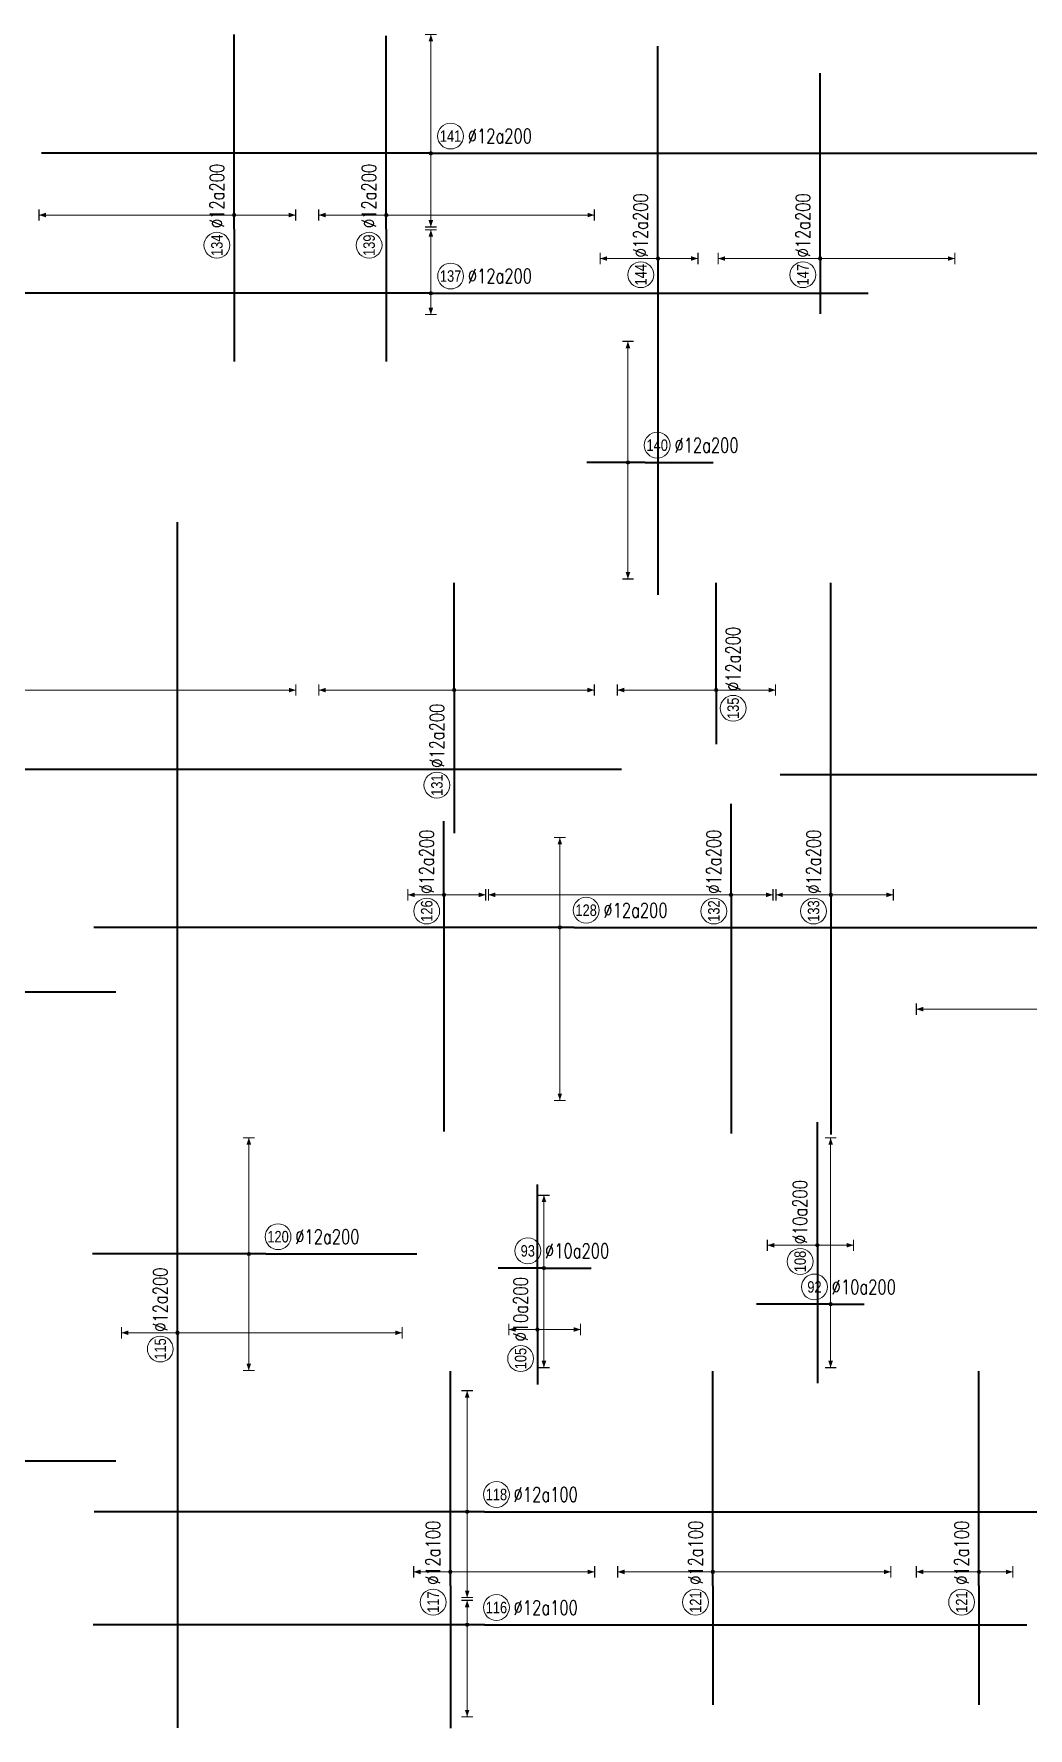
# Model space of a CAD drawing. Header units: millimetres. Extents: x 30086 to 1125792, y -12781 to 95911.
# Drawn here: x 380831 to 415441, y 7354 to 66320 of the extents above; entities that cross this region are included whole.
import ezdxf
from ezdxf.enums import TextEntityAlignment as Align

# ---------------------------------------------------------------- set-up
doc = ezdxf.new("R2010")
doc.units = ezdxf.units.MM
doc.header["$MEASUREMENT"] = 0
for name, color, linetype, lineweight in [('NDC_S_DIM', 1, 'Continuous', 9), ('NDC_S_REBAR', 4, 'Continuous', 35), ('NDC_S_VN TEXT', 7, 'Continuous', 20)]:
    doc.layers.add(name, color=color, linetype=linetype, lineweight=lineweight)
doc.styles.add('ARIAL', font='arial.ttf', dxfattribs={"width": 0.8})
doc.styles.add('NDC_ROMANS', font='romans.shx', dxfattribs={"width": 0.8})

# ---------------------------------------------------------------- blocks, each defined once
blk = doc.blocks.new('*U95')
h = blk.add_hatch(color=6)
edge = h.paths.add_edge_path()
edge.add_arc((-2.99, 0), 0.3, 0, 360)
at = {"layer": 'NDC_S_DIM', "color": 8}
for q in [(-2.99, 4.24), (-2.99, -16.01)]:
    blk.add_line((-2.99, 0), q, dxfattribs=at)
for points in [[(-3.99, 4.24, 0.2, 0.2, 0), (-1.99, 4.24, 0, 0, 0)], [(-3.99, -16.01, 0.2, 0.2, 0), (-1.99, -16.01, 0, 0, 0)]]:
    blk.add_lwpolyline(points, format="xyseb", dxfattribs=at)
at = {"layer": 'NDC_S_DIM'}
blk.add_circle((2.1, 3), 2.25, dxfattribs=at)
at = {"layer": 'NDC_S_DIM', "color": 6}
blk.add_circle((-2.99, 0), 0.3, dxfattribs=at)
at = {"layer": 'NDC_S_DIM', "color": 8}
for points in [[(-3.39, 3.04), (-2.99, 4.24), (-2.59, 3.04)], [(-3.39, -14.81), (-2.99, -16.01), (-2.59, -14.81)]]:
    blk.add_solid(points, dxfattribs=at)
at = {"layer": 'NDC_S_REBAR'}
for p, q in [((0, 0), (-68.11, 0)), ((-68.11, 0), (-68.11, 0)), ((0, 0), (94.4, 0)), ((94.4, 0), (94.4, 0)), ((94.4, 0), (94.4, 0)), ((-68.11, 0), (-68.11, 0))]:
    blk.add_line(p, q, dxfattribs=at)
at = {"layer": 'NDC_S_VN TEXT', "style": 'ARIAL', "width": 0.8}
blk.add_attdef('KHT', text='', height=2, dxfattribs=at).set_placement((2.1, 3), align=Align.MIDDLE_CENTER)
at = {"layer": 'NDC_S_VN TEXT', "color": 3, "style": 'NDC_ROMANS', "width": 0.75}
blk.add_attdef('DKT', (5.1, 1.75), '', height=2.5, dxfattribs=at)
blk = doc.blocks.new('*U93')
h = blk.add_hatch(color=6)
edge = h.paths.add_edge_path()
edge.add_arc((-2.99, 0), 0.3, 0, 360)
at = {"layer": 'NDC_S_DIM', "color": 8}
for q in [(-2.99, 21.07), (-2.99, -14.93)]:
    blk.add_line((-2.99, 0), q, dxfattribs=at)
for points in [[(-3.99, 21.07, 0.2, 0.2, 0), (-1.99, 21.07, 0, 0, 0)], [(-3.99, -14.93, 0.2, 0.2, 0), (-1.99, -14.93, 0, 0, 0)]]:
    blk.add_lwpolyline(points, format="xyseb", dxfattribs=at)
at = {"layer": 'NDC_S_DIM'}
blk.add_circle((2.1, 3), 2.25, dxfattribs=at)
at = {"layer": 'NDC_S_DIM', "color": 6}
blk.add_circle((-2.99, 0), 0.3, dxfattribs=at)
at = {"layer": 'NDC_S_DIM', "color": 8}
for points in [[(-3.39, 19.87), (-2.99, 21.07), (-2.59, 19.87)], [(-3.39, -13.73), (-2.99, -14.93), (-2.59, -13.73)]]:
    blk.add_solid(points, dxfattribs=at)
at = {"layer": 'NDC_S_REBAR'}
for p, q in [((0, 0), (-67.91, 0)), ((-67.91, 0), (-67.91, 0)), ((0, 0), (191.94, 0)), ((-67.91, 0), (-67.91, 0))]:
    blk.add_line(p, q, dxfattribs=at)
at = {"layer": 'NDC_S_VN TEXT', "style": 'ARIAL', "width": 0.8}
blk.add_attdef('KHT', text='', height=2, dxfattribs=at).set_placement((2.1, 3), align=Align.MIDDLE_CENTER)
at = {"layer": 'NDC_S_VN TEXT', "color": 3, "style": 'NDC_ROMANS', "width": 0.75}
blk.add_attdef('DKT', (5.1, 1.75), '', height=2.5, dxfattribs=at)
blk = doc.blocks.new('*U92')
h = blk.add_hatch(color=6)
edge = h.paths.add_edge_path()
edge.add_arc((-2.99, 0), 0.3, 0, 360)
at = {"layer": 'NDC_S_DIM', "color": 8}
for q in [(-2.99, 20.21), (-2.99, -20.29)]:
    blk.add_line((-2.99, 0), q, dxfattribs=at)
for points in [[(-3.99, 20.21, 0.2, 0.2, 0), (-1.99, 20.21, 0, 0, 0)], [(-3.99, -20.29, 0.2, 0.2, 0), (-1.99, -20.29, 0, 0, 0)]]:
    blk.add_lwpolyline(points, format="xyseb", dxfattribs=at)
at = {"layer": 'NDC_S_DIM'}
blk.add_circle((2.1, 3), 2.25, dxfattribs=at)
at = {"layer": 'NDC_S_DIM', "color": 6}
blk.add_circle((-2.99, 0), 0.3, dxfattribs=at)
at = {"layer": 'NDC_S_DIM', "color": 8}
for points in [[(-3.39, 19.01), (-2.99, 20.21), (-2.59, 19.01)], [(-3.39, -19.09), (-2.99, -20.29), (-2.59, -19.09)]]:
    blk.add_solid(points, dxfattribs=at)
at = {"layer": 'NDC_S_REBAR'}
for p, q in [((0, 0), (-30.22, 0)), ((-30.22, 0), (-30.22, 0)), ((0, 0), (26.26, 0)), ((26.26, 0), (26.26, 0)), ((26.26, 0), (26.26, 0)), ((-30.22, 0), (-30.22, 0))]:
    blk.add_line(p, q, dxfattribs=at)
at = {"layer": 'NDC_S_VN TEXT', "style": 'ARIAL', "width": 0.8}
blk.add_attdef('KHT', text='', height=2, dxfattribs=at).set_placement((2.1, 3), align=Align.MIDDLE_CENTER)
at = {"layer": 'NDC_S_VN TEXT', "color": 3, "style": 'NDC_ROMANS', "width": 0.75}
blk.add_attdef('DKT', (5.1, 1.75), '', height=2.5, dxfattribs=at)
blk = doc.blocks.new('*U90')
h = blk.add_hatch(color=6)
edge = h.paths.add_edge_path()
edge.add_arc((-2.48, 0), 0.3, 0, 360)
at = {"layer": 'NDC_S_DIM', "color": 8}
for q in [(-2.48, 15.65), (-2.48, -30.1)]:
    blk.add_line((-2.48, 0), q, dxfattribs=at)
for points in [[(-3.48, 15.65, 0.2, 0.2, 0), (-1.48, 15.65, 0, 0, 0)], [(-3.48, -30.1, 0.2, 0.2, 0), (-1.48, -30.1, 0, 0, 0)]]:
    blk.add_lwpolyline(points, format="xyseb", dxfattribs=at)
at = {"layer": 'NDC_S_DIM'}
blk.add_circle((2.1, 3), 2.25, dxfattribs=at)
at = {"layer": 'NDC_S_DIM', "color": 6}
blk.add_circle((-2.48, 0), 0.3, dxfattribs=at)
at = {"layer": 'NDC_S_DIM', "color": 8}
for points in [[(-2.88, 14.45), (-2.48, 15.65), (-2.08, 14.45)], [(-2.88, -28.9), (-2.48, -30.1), (-2.08, -28.9)]]:
    blk.add_solid(points, dxfattribs=at)
at = {"layer": 'NDC_S_REBAR'}
for p, q in [((0, 0), (-83.59, 0)), ((-83.59, 0), (-83.59, 0)), ((0, 0), (212.68, 0)), ((-83.59, 0), (-83.59, 0))]:
    blk.add_line(p, q, dxfattribs=at)
at = {"layer": 'NDC_S_VN TEXT', "style": 'ARIAL', "width": 0.8}
blk.add_attdef('KHT', text='', height=2, dxfattribs=at).set_placement((2.1, 3), align=Align.MIDDLE_CENTER)
at = {"layer": 'NDC_S_VN TEXT', "color": 3, "style": 'NDC_ROMANS', "width": 0.75}
blk.add_attdef('DKT', (5.1, 1.75), '', height=2.5, dxfattribs=at)
blk = doc.blocks.new('*U89')
at = {"layer": 'NDC_S_REBAR'}
for p in [(0, 0), (148.72, 0), (148.72, 0)]:
    blk.add_line(p, (148.72, 0), dxfattribs=at)
at = {"layer": 'NDC_S_VN TEXT', "style": 'ARIAL', "width": 0.8}
blk.add_attdef('KHT', text='', height=2, dxfattribs=at).set_placement((9.4, 3), align=Align.MIDDLE_CENTER)
at = {"layer": 'NDC_S_VN TEXT', "color": 3, "style": 'NDC_ROMANS', "width": 0.75}
blk.add_attdef('DKT', (12.4, 1.75), '', height=2.5, dxfattribs=at)
blk = doc.blocks.new('*U88')
h = blk.add_hatch(color=6)
edge = h.paths.add_edge_path()
edge.add_arc((-2.48, 0), 0.3, 0, 360)
at = {"layer": 'NDC_S_DIM', "color": 8}
for q in [(-2.48, 14.97), (-2.48, -6.91)]:
    blk.add_line((-2.48, 0), q, dxfattribs=at)
for points in [[(-3.48, 14.97, 0.2, 0.2, 0), (-1.48, 14.97, 0, 0, 0)], [(-3.48, -6.91, 0.2, 0.2, 0), (-1.48, -6.91, 0, 0, 0)]]:
    blk.add_lwpolyline(points, format="xyseb", dxfattribs=at)
at = {"layer": 'NDC_S_DIM'}
blk.add_circle((9.4, 3), 2.25, dxfattribs=at)
at = {"layer": 'NDC_S_DIM', "color": 6}
blk.add_circle((-2.48, 0), 0.3, dxfattribs=at)
at = {"layer": 'NDC_S_DIM', "color": 8}
for points in [[(-2.88, 13.77), (-2.48, 14.97), (-2.08, 13.77)], [(-2.88, -5.71), (-2.48, -6.91), (-2.08, -5.71)]]:
    blk.add_solid(points, dxfattribs=at)
at = {"layer": 'NDC_S_REBAR'}
for p, q in [((0, 0), (-93.66, 0)), ((-93.66, 0), (-93.66, 0)), ((0, 0), (34.41, 0)), ((34.41, 0), (34.41, 0)), ((34.41, 0), (34.41, 0)), ((-93.66, 0), (-93.66, 0))]:
    blk.add_line(p, q, dxfattribs=at)
at = {"layer": 'NDC_S_VN TEXT', "style": 'ARIAL', "width": 0.8}
blk.add_attdef('KHT', text='', height=2, dxfattribs=at).set_placement((9.4, 3), align=Align.MIDDLE_CENTER)
at = {"layer": 'NDC_S_VN TEXT', "color": 3, "style": 'NDC_ROMANS', "width": 0.75}
blk.add_attdef('DKT', (12.4, 1.75), '', height=2.5, dxfattribs=at)
blk = doc.blocks.new('*U87')
h = blk.add_hatch(color=6)
edge = h.paths.add_edge_path()
edge.add_arc((0, 0), 0.3, 0, 360)
at = {"layer": 'NDC_S_DIM', "color": 8}
for q in [(0, 11.04), (0, -3.71)]:
    blk.add_line((0, 0), q, dxfattribs=at)
for points in [[(-1, 11.04, 0.2, 0.2, 0), (1, 11.04, 0, 0, 0)], [(-1, -3.71, 0.2, 0.2, 0), (1, -3.71, 0, 0, 0)]]:
    blk.add_lwpolyline(points, format="xyseb", dxfattribs=at)
at = {"layer": 'NDC_S_DIM'}
blk.add_circle((3.44, 3), 2.25, dxfattribs=at)
at = {"layer": 'NDC_S_DIM', "color": 6}
blk.add_circle((0, 0), 0.3, dxfattribs=at)
at = {"layer": 'NDC_S_DIM', "color": 8}
for points in [[(-0.4, 9.84), (0, 11.04), (0.4, 9.84)], [(-0.4, -2.51), (0, -3.71), (0.4, -2.51)]]:
    blk.add_solid(points, dxfattribs=at)
at = {"layer": 'NDC_S_REBAR'}
for p, q in [((0, 0), (-111.21, 0)), ((0, 0), (76.12, 0)), ((76.12, 0), (76.12, 0)), ((76.12, 0), (76.12, 0))]:
    blk.add_line(p, q, dxfattribs=at)
at = {"layer": 'NDC_S_VN TEXT', "style": 'ARIAL', "width": 0.8}
blk.add_attdef('KHT', text='', height=2, dxfattribs=at).set_placement((3.44, 3), align=Align.MIDDLE_CENTER)
at = {"layer": 'NDC_S_VN TEXT', "color": 3, "style": 'NDC_ROMANS', "width": 0.75}
blk.add_attdef('DKT', (6.44, 1.75), '', height=2.5, dxfattribs=at)
blk = doc.blocks.new('*U86')
h = blk.add_hatch(color=6)
edge = h.paths.add_edge_path()
edge.add_arc((0, 0), 0.3, 0, 360)
at = {"layer": 'NDC_S_DIM', "color": 8}
for q in [(0, 20.68), (0, -12.82)]:
    blk.add_line((0, 0), q, dxfattribs=at)
for points in [[(-1, 20.68, 0.2, 0.2, 0), (1, 20.68, 0, 0, 0)], [(-1, -12.82, 0.2, 0.2, 0), (1, -12.82, 0, 0, 0)]]:
    blk.add_lwpolyline(points, format="xyseb", dxfattribs=at)
at = {"layer": 'NDC_S_DIM'}
blk.add_circle((3.43, 3), 2.25, dxfattribs=at)
at = {"layer": 'NDC_S_DIM', "color": 6}
blk.add_circle((0, 0), 0.3, dxfattribs=at)
at = {"layer": 'NDC_S_DIM', "color": 8}
for points in [[(-0.4, 19.48), (0, 20.68), (0.4, 19.48)], [(-0.4, -11.62), (0, -12.82), (0.4, -11.62)]]:
    blk.add_solid(points, dxfattribs=at)
at = {"layer": 'NDC_S_REBAR'}
for p, q in [((0, 0), (-67.75, 0)), ((-67.75, 0), (-67.75, 0)), ((0, 0), (140.22, 0)), ((-67.75, 0), (-67.75, 0))]:
    blk.add_line(p, q, dxfattribs=at)
at = {"layer": 'NDC_S_VN TEXT', "style": 'ARIAL', "width": 0.8}
blk.add_attdef('KHT', text='', height=2, dxfattribs=at).set_placement((3.43, 3), align=Align.MIDDLE_CENTER)
at = {"layer": 'NDC_S_VN TEXT', "color": 3, "style": 'NDC_ROMANS', "width": 0.75}
blk.add_attdef('DKT', (6.43, 1.75), '', height=2.5, dxfattribs=at)
blk = doc.blocks.new('*U81')
h = blk.add_hatch(color=6)
edge = h.paths.add_edge_path()
edge.add_arc((2.44, 0), 0.3, 0, 360)
at = {"layer": 'NDC_S_DIM', "color": 8}
for q in [(2.44, 33.96), (2.44, -10.7)]:
    blk.add_line((2.44, 0), q, dxfattribs=at)
for points in [[(1.44, 33.96, 0.2, 0.2, 0), (3.44, 33.96, 0, 0, 0)], [(1.44, -10.7, 0.2, 0.2, 0), (3.44, -10.7, 0, 0, 0)]]:
    blk.add_lwpolyline(points, format="xyseb", dxfattribs=at)
at = {"layer": 'NDC_S_DIM'}
blk.add_circle((-2.82, 3), 2.25, dxfattribs=at)
at = {"layer": 'NDC_S_DIM', "color": 6}
blk.add_circle((2.44, 0), 0.3, dxfattribs=at)
at = {"layer": 'NDC_S_DIM', "color": 8}
for points in [[(2.04, 32.76), (2.44, 33.96), (2.84, 32.76)], [(2.04, -9.5), (2.44, -10.7), (2.84, -9.5)]]:
    blk.add_solid(points, dxfattribs=at)
at = {"layer": 'NDC_S_REBAR'}
for p, q in [((0, 0), (-23.04, 0)), ((-23.04, 0), (-23.04, 0)), ((0, 0), (33.83, 0)), ((33.83, 0), (33.83, 0)), ((33.83, 0), (33.83, 0)), ((-23.04, 0), (-23.04, 0))]:
    blk.add_line(p, q, dxfattribs=at)
at = {"layer": 'NDC_S_VN TEXT', "style": 'ARIAL', "width": 0.8}
blk.add_attdef('KHT', text='', height=2, dxfattribs=at).set_placement((-2.82, 3), align=Align.MIDDLE_CENTER)
at = {"layer": 'NDC_S_VN TEXT', "color": 3, "style": 'NDC_ROMANS', "width": 0.75}
blk.add_attdef('DKT', (0.18, 1.75), '', height=2.5, dxfattribs=at)
blk = doc.blocks.new('*U80')
h = blk.add_hatch(color=6)
edge = h.paths.add_edge_path()
edge.add_arc((2.44, 0), 0.3, 0, 360)
at = {"layer": 'NDC_S_DIM', "color": 8}
for q in [(2.44, 11.78), (2.44, -36.22)]:
    blk.add_line((2.44, 0), q, dxfattribs=at)
for points in [[(1.44, 11.78, 0.2, 0.2, 0), (3.44, 11.78, 0, 0, 0)], [(1.44, -36.22, 0.2, 0.2, 0), (3.44, -36.22, 0, 0, 0)]]:
    blk.add_lwpolyline(points, format="xyseb", dxfattribs=at)
at = {"layer": 'NDC_S_DIM'}
blk.add_circle((-2.82, 3), 2.25, dxfattribs=at)
at = {"layer": 'NDC_S_DIM', "color": 6}
blk.add_circle((2.44, 0), 0.3, dxfattribs=at)
at = {"layer": 'NDC_S_DIM', "color": 8}
for points in [[(2.04, 10.58), (2.44, 11.78), (2.84, 10.58)], [(2.04, -35.02), (2.44, -36.22), (2.84, -35.02)]]:
    blk.add_solid(points, dxfattribs=at)
at = {"layer": 'NDC_S_REBAR'}
for p, q in [((0, 0), (-23.04, 0)), ((-23.04, 0), (-23.04, 0)), ((0, 0), (33.65, 0)), ((33.65, 0), (33.65, 0)), ((33.65, 0), (33.65, 0)), ((-23.04, 0), (-23.04, 0))]:
    blk.add_line(p, q, dxfattribs=at)
at = {"layer": 'NDC_S_VN TEXT', "style": 'ARIAL', "width": 0.8}
blk.add_attdef('KHT', text='', height=2, dxfattribs=at).set_placement((-2.82, 3), align=Align.MIDDLE_CENTER)
at = {"layer": 'NDC_S_VN TEXT', "color": 3, "style": 'NDC_ROMANS', "width": 0.75}
blk.add_attdef('DKT', (0.18, 1.75), '', height=2.5, dxfattribs=at)
blk = doc.blocks.new('*U79')
h = blk.add_hatch(color=6)
edge = h.paths.add_edge_path()
edge.add_arc((0, 0), 0.3, 0, 360)
at = {"layer": 'NDC_S_DIM', "color": 8}
for q in [(0, 10.07), (0, -6.97)]:
    blk.add_line((0, 0), q, dxfattribs=at)
for points in [[(-1, 10.07, 0.2, 0.2, 0), (1, 10.07, 0, 0, 0)], [(-1, -6.97, 0.2, 0.2, 0), (1, -6.97, 0, 0, 0)]]:
    blk.add_lwpolyline(points, format="xyseb", dxfattribs=at)
at = {"layer": 'NDC_S_DIM'}
blk.add_circle((-2.82, 3), 2.25, dxfattribs=at)
at = {"layer": 'NDC_S_DIM', "color": 6}
blk.add_circle((0, 0), 0.3, dxfattribs=at)
at = {"layer": 'NDC_S_DIM', "color": 8}
for points in [[(-0.4, 8.87), (0, 10.07), (0.4, 8.87)], [(-0.4, -5.77), (0, -6.97), (0.4, -5.77)]]:
    blk.add_solid(points, dxfattribs=at)
at = {"layer": 'NDC_S_REBAR'}
for p, q in [((0, 0), (-58.53, 0)), ((-58.53, 0), (-58.53, 0)), ((0, 0), (36.97, 0)), ((36.97, 0), (36.97, 0)), ((36.97, 0), (36.97, 0)), ((-58.53, 0), (-58.53, 0))]:
    blk.add_line(p, q, dxfattribs=at)
at = {"layer": 'NDC_S_VN TEXT', "style": 'ARIAL', "width": 0.8}
blk.add_attdef('KHT', text='', height=2, dxfattribs=at).set_placement((-2.82, 3), align=Align.MIDDLE_CENTER)
at = {"layer": 'NDC_S_VN TEXT', "color": 3, "style": 'NDC_ROMANS', "width": 0.75}
blk.add_attdef('DKT', (0.18, 1.75), '', height=2.5, dxfattribs=at)
blk = doc.blocks.new('*U78')
h = blk.add_hatch(color=6)
edge = h.paths.add_edge_path()
edge.add_arc((0, 0), 0.3, 0, 360)
at = {"layer": 'NDC_S_DIM', "color": 8}
for q in [(0, 9.75), (0, -39.1)]:
    blk.add_line((0, 0), q, dxfattribs=at)
for points in [[(-1, 9.75, 0.2, 0.2, 0), (1, 9.75, 0, 0, 0)], [(-1, -39.1, 0.2, 0.2, 0), (1, -39.1, 0, 0, 0)]]:
    blk.add_lwpolyline(points, format="xyseb", dxfattribs=at)
at = {"layer": 'NDC_S_DIM'}
blk.add_circle((-2.82, 3), 2.25, dxfattribs=at)
at = {"layer": 'NDC_S_DIM', "color": 6}
blk.add_circle((0, 0), 0.3, dxfattribs=at)
at = {"layer": 'NDC_S_DIM', "color": 8}
for points in [[(-0.4, 8.55), (0, 9.75), (0.4, 8.55)], [(-0.4, -37.9), (0, -39.1), (0.4, -37.9)]]:
    blk.add_solid(points, dxfattribs=at)
at = {"layer": 'NDC_S_REBAR'}
for p, q in [((0, 0), (-68.76, 0)), ((-68.76, 0), (-68.76, 0)), ((0, 0), (113.78, 0)), ((113.78, 0), (113.78, 0)), ((-68.76, 0), (-68.76, 0)), ((113.78, 0), (141.08, 0))]:
    blk.add_line(p, q, dxfattribs=at)
at = {"layer": 'NDC_S_VN TEXT', "style": 'ARIAL', "width": 0.8}
blk.add_attdef('KHT', text='', height=2, dxfattribs=at).set_placement((-2.82, 3), align=Align.MIDDLE_CENTER)
at = {"layer": 'NDC_S_VN TEXT', "color": 3, "style": 'NDC_ROMANS', "width": 0.75}
blk.add_attdef('DKT', (0.18, 1.75), '', height=2.5, dxfattribs=at)
blk = doc.blocks.new('*U77')
h = blk.add_hatch(color=6)
edge = h.paths.add_edge_path()
edge.add_arc((0, 0), 0.3, 0, 360)
at = {"layer": 'NDC_S_DIM', "color": 8}
for q in [(0, 6.28), (0, -7.25)]:
    blk.add_line((0, 0), q, dxfattribs=at)
for points in [[(-1, 6.28, 0.2, 0.2, 0), (1, 6.28, 0, 0, 0)], [(-1, -7.25, 0.2, 0.2, 0), (1, -7.25, 0, 0, 0)]]:
    blk.add_lwpolyline(points, format="xyseb", dxfattribs=at)
at = {"layer": 'NDC_S_DIM'}
blk.add_circle((-2.82, 3), 2.25, dxfattribs=at)
at = {"layer": 'NDC_S_DIM', "color": 6}
blk.add_circle((0, 0), 0.3, dxfattribs=at)
at = {"layer": 'NDC_S_DIM', "color": 8}
for points in [[(-0.4, 5.08), (0, 6.28), (0.4, 5.08)], [(-0.4, -6.05), (0, -7.25), (0.4, -6.05)]]:
    blk.add_solid(points, dxfattribs=at)
at = {"layer": 'NDC_S_REBAR'}
for p, q in [((0, 0), (-41.18, 0)), ((-41.18, 0), (-41.18, 0)), ((0, 0), (12.85, 0)), ((12.85, 0), (12.85, 0)), ((12.85, 0), (12.85, 0)), ((-41.18, 0), (-41.18, 0))]:
    blk.add_line(p, q, dxfattribs=at)
at = {"layer": 'NDC_S_VN TEXT', "style": 'ARIAL', "width": 0.8}
blk.add_attdef('KHT', text='', height=2, dxfattribs=at).set_placement((-2.82, 3), align=Align.MIDDLE_CENTER)
at = {"layer": 'NDC_S_VN TEXT', "color": 3, "style": 'NDC_ROMANS', "width": 0.75}
blk.add_attdef('DKT', (0.18, 1.75), '', height=2.5, dxfattribs=at)
blk = doc.blocks.new('*U76')
h = blk.add_hatch(color=6)
edge = h.paths.add_edge_path()
edge.add_arc((0, 0), 0.3, 0, 360)
at = {"layer": 'NDC_S_DIM', "color": 8}
for q in [(0, 42.23), (0, -7.31)]:
    blk.add_line((0, 0), q, dxfattribs=at)
for points in [[(-1, 42.23, 0.2, 0.2, 0), (1, 42.23, 0, 0, 0)], [(-1, -7.31, 0.2, 0.2, 0), (1, -7.31, 0, 0, 0)]]:
    blk.add_lwpolyline(points, format="xyseb", dxfattribs=at)
at = {"layer": 'NDC_S_DIM'}
blk.add_circle((-2.82, 3), 2.25, dxfattribs=at)
at = {"layer": 'NDC_S_DIM', "color": 6}
blk.add_circle((0, 0), 0.3, dxfattribs=at)
at = {"layer": 'NDC_S_DIM', "color": 8}
for points in [[(-0.4, 41.03), (0, 42.23), (0.4, 41.03)], [(-0.4, -6.11), (0, -7.31), (0.4, -6.11)]]:
    blk.add_solid(points, dxfattribs=at)
at = {"layer": 'NDC_S_REBAR'}
for p, q in [((-29.1, 0), (-41.52, 0)), ((0, 0), (-29.1, 0)), ((-29.1, 0), (-29.1, 0)), ((0, 0), (15.86, 0)), ((15.86, 0), (15.86, 0)), ((15.86, 0), (15.86, 0))]:
    blk.add_line(p, q, dxfattribs=at)
at = {"layer": 'NDC_S_VN TEXT', "style": 'ARIAL', "width": 0.8}
blk.add_attdef('KHT', text='', height=2, dxfattribs=at).set_placement((-2.82, 3), align=Align.MIDDLE_CENTER)
at = {"layer": 'NDC_S_VN TEXT', "color": 3, "style": 'NDC_ROMANS', "width": 0.75}
blk.add_attdef('DKT', (0.18, 1.75), '', height=2.5, dxfattribs=at)
blk = doc.blocks.new('*U75')
h = blk.add_hatch(color=6)
edge = h.paths.add_edge_path()
edge.add_arc((0, 0), 0.3, 0, 360)
at = {"layer": 'NDC_S_DIM', "color": 8}
for q in [(0, 9.55), (0, -10.89)]:
    blk.add_line((0, 0), q, dxfattribs=at)
for points in [[(-1, 9.55, 0.2, 0.2, 0), (1, 9.55, 0, 0, 0)], [(-1, -10.89, 0.2, 0.2, 0), (1, -10.89, 0, 0, 0)]]:
    blk.add_lwpolyline(points, format="xyseb", dxfattribs=at)
at = {"layer": 'NDC_S_DIM'}
blk.add_circle((-2.82, 3), 2.25, dxfattribs=at)
at = {"layer": 'NDC_S_DIM', "color": 6}
blk.add_circle((0, 0), 0.3, dxfattribs=at)
at = {"layer": 'NDC_S_DIM', "color": 8}
for points in [[(-0.4, 8.35), (0, 9.55), (0.4, 8.35)], [(-0.4, -9.69), (0, -10.89), (0.4, -9.69)]]:
    blk.add_solid(points, dxfattribs=at)
at = {"layer": 'NDC_S_REBAR'}
for p, q in [((0, 0), (-41.68, 0)), ((-41.68, 0), (-41.68, 0)), ((0, 0), (54.31, 0)), ((54.31, 0), (54.31, 0)), ((54.31, 0), (54.31, 0)), ((-41.68, 0), (-41.68, 0))]:
    blk.add_line(p, q, dxfattribs=at)
at = {"layer": 'NDC_S_VN TEXT', "style": 'ARIAL', "width": 0.8}
blk.add_attdef('KHT', text='', height=2, dxfattribs=at).set_placement((-2.82, 3), align=Align.MIDDLE_CENTER)
at = {"layer": 'NDC_S_VN TEXT', "color": 3, "style": 'NDC_ROMANS', "width": 0.75}
blk.add_attdef('DKT', (0.18, 1.75), '', height=2.5, dxfattribs=at)
blk = doc.blocks.new('*U74')
h = blk.add_hatch(color=6)
edge = h.paths.add_edge_path()
edge.add_arc((2.44, 0), 0.3, 0, 360)
at = {"layer": 'NDC_S_DIM', "color": 8}
for q in [(2.44, 6.39), (2.44, -25.11)]:
    blk.add_line((2.44, 0), q, dxfattribs=at)
for points in [[(1.44, 6.39, 0.2, 0.2, 0), (3.44, 6.39, 0, 0, 0)], [(1.44, -25.11, 0.2, 0.2, 0), (3.44, -25.11, 0, 0, 0)]]:
    blk.add_lwpolyline(points, format="xyseb", dxfattribs=at)
at = {"layer": 'NDC_S_DIM'}
blk.add_circle((-2.82, 3), 2.25, dxfattribs=at)
at = {"layer": 'NDC_S_DIM', "color": 6}
blk.add_circle((2.44, 0), 0.3, dxfattribs=at)
at = {"layer": 'NDC_S_DIM', "color": 8}
for points in [[(2.04, 5.19), (2.44, 6.39), (2.84, 5.19)], [(2.04, -23.91), (2.44, -25.11), (2.84, -23.91)]]:
    blk.add_solid(points, dxfattribs=at)
at = {"layer": 'NDC_S_REBAR'}
for p, q in [((0, 0), (-24.75, 0)), ((-24.75, 0), (-24.75, 0)), ((0, 0), (37.38, 0)), ((37.38, 0), (37.38, 0)), ((37.38, 0), (37.38, 0)), ((-24.75, 0), (-24.75, 0))]:
    blk.add_line(p, q, dxfattribs=at)
at = {"layer": 'NDC_S_VN TEXT', "style": 'ARIAL', "width": 0.8}
blk.add_attdef('KHT', text='', height=2, dxfattribs=at).set_placement((-2.82, 3), align=Align.MIDDLE_CENTER)
at = {"layer": 'NDC_S_VN TEXT', "color": 3, "style": 'NDC_ROMANS', "width": 0.75}
blk.add_attdef('DKT', (0.18, 1.75), '', height=2.5, dxfattribs=at)
blk = doc.blocks.new('*U73')
h = blk.add_hatch(color=6)
edge = h.paths.add_edge_path()
edge.add_arc((2.44, 0), 0.3, 0, 360)
at = {"layer": 'NDC_S_DIM', "color": 8}
for q in [(2.44, 16.57), (2.44, -30.98)]:
    blk.add_line((2.44, 0), q, dxfattribs=at)
for points in [[(1.44, 16.57, 0.2, 0.2, 0), (3.44, 16.57, 0, 0, 0)], [(1.44, -30.98, 0.2, 0.2, 0), (3.44, -30.98, 0, 0, 0)]]:
    blk.add_lwpolyline(points, format="xyseb", dxfattribs=at)
at = {"layer": 'NDC_S_DIM'}
blk.add_circle((-2.82, 3), 2.25, dxfattribs=at)
at = {"layer": 'NDC_S_DIM', "color": 6}
blk.add_circle((2.44, 0), 0.3, dxfattribs=at)
at = {"layer": 'NDC_S_DIM', "color": 8}
for points in [[(2.04, 15.37), (2.44, 16.57), (2.84, 15.37)], [(2.04, -29.78), (2.44, -30.98), (2.84, -29.78)]]:
    blk.add_solid(points, dxfattribs=at)
at = {"layer": 'NDC_S_REBAR'}
for p, q in [((0, 0), (-20.67, 0)), ((-20.67, 0), (-20.67, 0)), ((0, 0), (37.38, 0)), ((37.38, 0), (37.38, 0)), ((37.38, 0), (37.38, 0)), ((-20.67, 0), (-20.67, 0))]:
    blk.add_line(p, q, dxfattribs=at)
at = {"layer": 'NDC_S_VN TEXT', "style": 'ARIAL', "width": 0.8}
blk.add_attdef('KHT', text='', height=2, dxfattribs=at).set_placement((-2.82, 3), align=Align.MIDDLE_CENTER)
at = {"layer": 'NDC_S_VN TEXT', "color": 3, "style": 'NDC_ROMANS', "width": 0.75}
blk.add_attdef('DKT', (0.18, 1.75), '', height=2.5, dxfattribs=at)
blk = doc.blocks.new('*U72')
h = blk.add_hatch(color=6)
edge = h.paths.add_edge_path()
edge.add_arc((2.44, 0), 0.3, 0, 360)
at = {"layer": 'NDC_S_DIM', "color": 8}
for q in [(2.44, 10.89), (2.44, -5.92)]:
    blk.add_line((2.44, 0), q, dxfattribs=at)
for points in [[(1.44, 10.89, 0.2, 0.2, 0), (3.44, 10.89, 0, 0, 0)], [(1.44, -5.92, 0.2, 0.2, 0), (3.44, -5.92, 0, 0, 0)]]:
    blk.add_lwpolyline(points, format="xyseb", dxfattribs=at)
at = {"layer": 'NDC_S_DIM'}
blk.add_circle((-2.82, 3), 2.25, dxfattribs=at)
at = {"layer": 'NDC_S_DIM', "color": 6}
blk.add_circle((2.44, 0), 0.3, dxfattribs=at)
at = {"layer": 'NDC_S_DIM', "color": 8}
for points in [[(2.04, 9.69), (2.44, 10.89), (2.84, 9.69)], [(2.04, -4.72), (2.44, -5.92), (2.84, -4.72)]]:
    blk.add_solid(points, dxfattribs=at)
at = {"layer": 'NDC_S_REBAR'}
for p, q in [((0, 0), (-20.67, 0)), ((-20.67, 0), (-20.67, 0)), ((0, 0), (37.38, 0)), ((37.38, 0), (37.38, 0)), ((37.38, 0), (37.38, 0)), ((-20.67, 0), (-20.67, 0))]:
    blk.add_line(p, q, dxfattribs=at)
at = {"layer": 'NDC_S_VN TEXT', "style": 'ARIAL', "width": 0.8}
blk.add_attdef('KHT', text='', height=2, dxfattribs=at).set_placement((-2.82, 3), align=Align.MIDDLE_CENTER)
at = {"layer": 'NDC_S_VN TEXT', "color": 3, "style": 'NDC_ROMANS', "width": 0.75}
blk.add_attdef('DKT', (0.18, 1.75), '', height=2.5, dxfattribs=at)
blk = doc.blocks.new('*U67')
h = blk.add_hatch(color=6)
edge = h.paths.add_edge_path()
edge.add_arc((0, 0), 0.3, 0, 360)
at = {"layer": 'NDC_S_DIM', "color": 8}
for q in [(0, 42.1), (0, -5.96)]:
    blk.add_line((0, 0), q, dxfattribs=at)
for points in [[(-1, 42.1, 0.2, 0.2, 0), (1, 42.1, 0, 0, 0)], [(-1, -5.96, 0.2, 0.2, 0), (1, -5.96, 0, 0, 0)]]:
    blk.add_lwpolyline(points, format="xyseb", dxfattribs=at)
at = {"layer": 'NDC_S_DIM'}
blk.add_circle((-2.82, 3), 2.25, dxfattribs=at)
at = {"layer": 'NDC_S_DIM', "color": 6}
blk.add_circle((0, 0), 0.3, dxfattribs=at)
at = {"layer": 'NDC_S_DIM', "color": 8}
for points in [[(-0.4, 40.9), (0, 42.1), (0.4, 40.9)], [(-0.4, -4.76), (0, -5.96), (0.4, -4.76)]]:
    blk.add_solid(points, dxfattribs=at)
at = {"layer": 'NDC_S_REBAR'}
for p, q in [((0, 0), (-21.79, 0)), ((-21.79, 0), (-21.79, 0)), ((0, 0), (64.63, 0)), ((64.63, 0), (64.63, 0)), ((64.63, 0), (64.63, 0)), ((-21.79, 0), (-21.79, 0))]:
    blk.add_line(p, q, dxfattribs=at)
at = {"layer": 'NDC_S_VN TEXT', "style": 'ARIAL', "width": 0.8}
blk.add_attdef('KHT', text='', height=2, dxfattribs=at).set_placement((-2.82, 3), align=Align.MIDDLE_CENTER)
at = {"layer": 'NDC_S_VN TEXT', "color": 3, "style": 'NDC_ROMANS', "width": 0.75}
blk.add_attdef('DKT', (0.18, 1.75), '', height=2.5, dxfattribs=at)
blk = doc.blocks.new('*U97')
h = blk.add_hatch(color=6)
edge = h.paths.add_edge_path()
edge.add_arc((0, 0), 0.3, 0, 360)
at = {"layer": 'NDC_S_DIM', "color": 8}
for q in [(0, 8.71), (0, -6.29)]:
    blk.add_line((0, 0), q, dxfattribs=at)
for points in [[(-1, 8.71, 0.2, 0.2, 0), (1, 8.71, 0, 0, 0)], [(-1, -6.29, 0.2, 0.2, 0), (1, -6.29, 0, 0, 0)]]:
    blk.add_lwpolyline(points, format="xyseb", dxfattribs=at)
at = {"layer": 'NDC_S_DIM'}
blk.add_circle((-2.82, 3), 2.25, dxfattribs=at)
at = {"layer": 'NDC_S_DIM', "color": 6}
blk.add_circle((0, 0), 0.3, dxfattribs=at)
at = {"layer": 'NDC_S_DIM', "color": 8}
for points in [[(-0.4, 7.51), (0, 8.71), (0.4, 7.51)], [(-0.4, -5.09), (0, -6.29), (0.4, -5.09)]]:
    blk.add_solid(points, dxfattribs=at)
at = {"layer": 'NDC_S_REBAR'}
for p, q in [((0, 0), (-23.99, 0)), ((-23.99, 0), (-23.99, 0)), ((0, 0), (21.43, 0)), ((21.43, 0), (21.43, 0)), ((21.43, 0), (21.43, 0)), ((-23.99, 0), (-23.99, 0))]:
    blk.add_line(p, q, dxfattribs=at)
at = {"layer": 'NDC_S_VN TEXT', "style": 'ARIAL', "width": 0.8}
blk.add_attdef('KHT', text='', height=2, dxfattribs=at).set_placement((-2.82, 3), align=Align.MIDDLE_CENTER)
at = {"layer": 'NDC_S_VN TEXT', "color": 3, "style": 'NDC_ROMANS', "width": 0.75}
blk.add_attdef('DKT', (0.18, 1.75), '', height=2.5, dxfattribs=at)
blk = doc.blocks.new('*U96')
h = blk.add_hatch(color=6)
edge = h.paths.add_edge_path()
edge.add_arc((0, 0), 0.3, 0, 360)
at = {"layer": 'NDC_S_DIM', "color": 8}
for q in [(0, 28.95), (0, -11.05)]:
    blk.add_line((0, 0), q, dxfattribs=at)
for points in [[(-1, 28.95, 0.2, 0.2, 0), (1, 28.95, 0, 0, 0)], [(-1, -11.05, 0.2, 0.2, 0), (1, -11.05, 0, 0, 0)]]:
    blk.add_lwpolyline(points, format="xyseb", dxfattribs=at)
at = {"layer": 'NDC_S_DIM'}
blk.add_circle((-2.82, 3), 2.25, dxfattribs=at)
at = {"layer": 'NDC_S_DIM', "color": 6}
blk.add_circle((0, 0), 0.3, dxfattribs=at)
at = {"layer": 'NDC_S_DIM', "color": 8}
for points in [[(-0.4, 27.75), (0, 28.95), (0.4, 27.75)], [(-0.4, -9.85), (0, -11.05), (0.4, -9.85)]]:
    blk.add_solid(points, dxfattribs=at)
at = {"layer": 'NDC_S_REBAR'}
for p, q in [((0, 0), (-12.88, 0)), ((-12.88, 0), (-12.88, 0)), ((0, 0), (5.82, 0)), ((5.82, 0), (5.82, 0)), ((5.82, 0), (5.82, 0)), ((-12.88, 0), (-12.88, 0))]:
    blk.add_line(p, q, dxfattribs=at)
at = {"layer": 'NDC_S_VN TEXT', "style": 'ARIAL', "width": 0.8}
blk.add_attdef('KHT', text='', height=2, dxfattribs=at).set_placement((-2.82, 3), align=Align.MIDDLE_CENTER)
at = {"layer": 'NDC_S_VN TEXT', "color": 3, "style": 'NDC_ROMANS', "width": 0.75}
blk.add_attdef('DKT', (0.18, 1.75), '', height=2.5, dxfattribs=at)
blk = doc.blocks.new('*U65')
h = blk.add_hatch(color=6)
edge = h.paths.add_edge_path()
edge.add_arc((0, 0), 0.3, 0, 360)
at = {"layer": 'NDC_S_DIM', "color": 8}
for q in [(0, 12.67), (0, -17.33)]:
    blk.add_line((0, 0), q, dxfattribs=at)
for points in [[(-1, 12.67, 0.2, 0.2, 0), (1, 12.67, 0, 0, 0)], [(-1, -17.33, 0.2, 0.2, 0), (1, -17.33, 0, 0, 0)]]:
    blk.add_lwpolyline(points, format="xyseb", dxfattribs=at)
at = {"layer": 'NDC_S_DIM'}
blk.add_circle((-2.82, 3), 2.25, dxfattribs=at)
at = {"layer": 'NDC_S_DIM', "color": 6}
blk.add_circle((0, 0), 0.3, dxfattribs=at)
at = {"layer": 'NDC_S_DIM', "color": 8}
for points in [[(-0.4, 11.47), (0, 12.67), (0.4, 11.47)], [(-0.4, -16.13), (0, -17.33), (0.4, -16.13)]]:
    blk.add_solid(points, dxfattribs=at)
at = {"layer": 'NDC_S_REBAR'}
for p, q in [((0, 0), (-7.98, 0)), ((-7.98, 0), (-7.98, 0)), ((0, 0), (8.22, 0)), ((8.22, 0), (8.22, 0)), ((8.22, 0), (8.22, 0)), ((-7.98, 0), (-7.98, 0))]:
    blk.add_line(p, q, dxfattribs=at)
at = {"layer": 'NDC_S_VN TEXT', "style": 'ARIAL', "width": 0.8}
blk.add_attdef('KHT', text='', height=2, dxfattribs=at).set_placement((-2.82, 3), align=Align.MIDDLE_CENTER)
at = {"layer": 'NDC_S_VN TEXT', "color": 3, "style": 'NDC_ROMANS', "width": 0.75}
blk.add_attdef('DKT', (0.18, 1.75), '', height=2.5, dxfattribs=at)
blk = doc.blocks.new('*U64')
h = blk.add_hatch(color=6)
edge = h.paths.add_edge_path()
edge.add_arc((0, 0), 0.3, 0, 360)
at = {"layer": 'NDC_S_DIM', "color": 8}
for q in [(0, 4.99), (0, -7.51)]:
    blk.add_line((0, 0), q, dxfattribs=at)
for points in [[(-1, 4.99, 0.2, 0.2, 0), (1, 4.99, 0, 0, 0)], [(-1, -7.51, 0.2, 0.2, 0), (1, -7.51, 0, 0, 0)]]:
    blk.add_lwpolyline(points, format="xyseb", dxfattribs=at)
at = {"layer": 'NDC_S_DIM'}
blk.add_circle((-5.06, 2.92), 2.25, dxfattribs=at)
at = {"layer": 'NDC_S_DIM', "color": 6}
blk.add_circle((0, 0), 0.3, dxfattribs=at)
at = {"layer": 'NDC_S_DIM', "color": 8}
for points in [[(-0.4, 3.79), (0, 4.99), (0.4, 3.79)], [(-0.4, -6.31), (0, -7.51), (0.4, -6.31)]]:
    blk.add_solid(points, dxfattribs=at)
at = {"layer": 'NDC_S_REBAR'}
for p, q in [((0, 0), (-9.56, 0)), ((-9.56, 0), (-9.56, 0)), ((0, 0), (25.21, 0)), ((25.21, 0), (25.21, 0)), ((25.21, 0), (25.21, 0)), ((-9.56, 0), (-9.56, 0))]:
    blk.add_line(p, q, dxfattribs=at)
at = {"layer": 'NDC_S_VN TEXT', "style": 'ARIAL', "width": 0.8}
blk.add_attdef('KHT', text='', height=2, dxfattribs=at).set_placement((-5.06, 2.92), align=Align.MIDDLE_CENTER)
at = {"layer": 'NDC_S_VN TEXT', "color": 3, "style": 'NDC_ROMANS', "width": 0.75}
blk.add_attdef('DKT', (-2.06, 1.67), '', height=2.5, dxfattribs=at)
blk = doc.blocks.new('*U62')
h = blk.add_hatch(color=6)
edge = h.paths.add_edge_path()
edge.add_arc((0, 0), 0.3, 0, 360)
at = {"layer": 'NDC_S_DIM', "color": 8}
for q in [(0, 17.76), (0, -23.45)]:
    blk.add_line((0, 0), q, dxfattribs=at)
for points in [[(-1, 17.76, 0.2, 0.2, 0), (1, 17.76, 0, 0, 0)], [(-1, -23.45, 0.2, 0.2, 0), (1, -23.45, 0, 0, 0)]]:
    blk.add_lwpolyline(points, format="xyseb", dxfattribs=at)
at = {"layer": 'NDC_S_DIM'}
blk.add_circle((-2.82, 3), 2.25, dxfattribs=at)
at = {"layer": 'NDC_S_DIM', "color": 6}
blk.add_circle((0, 0), 0.3, dxfattribs=at)
at = {"layer": 'NDC_S_DIM', "color": 8}
for points in [[(-0.4, 16.56), (0, 17.76), (0.4, 16.56)], [(-0.4, -22.25), (0, -23.45), (0.4, -22.25)]]:
    blk.add_solid(points, dxfattribs=at)
at = {"layer": 'NDC_S_REBAR'}
for p, q in [((0, 0), (-9.62, 0)), ((-9.62, 0), (-9.62, 0)), ((0, 0), (32.28, 0)), ((32.28, 0), (32.28, 0)), ((32.28, 0), (32.28, 0)), ((-9.62, 0), (-9.62, 0))]:
    blk.add_line(p, q, dxfattribs=at)
at = {"layer": 'NDC_S_VN TEXT', "style": 'ARIAL', "width": 0.8}
blk.add_attdef('KHT', text='', height=2, dxfattribs=at).set_placement((-2.82, 3), align=Align.MIDDLE_CENTER)
at = {"layer": 'NDC_S_VN TEXT', "color": 3, "style": 'NDC_ROMANS', "width": 0.75}
blk.add_attdef('DKT', (0.18, 1.75), '', height=2.5, dxfattribs=at)
blk = doc.blocks.new('*U60')
h = blk.add_hatch(color=6)
edge = h.paths.add_edge_path()
edge.add_arc((0, 0), 0.3, 0, 360)
at = {"layer": 'NDC_S_DIM', "color": 8}
for q in [(0, 93.75), (0, -51.38)]:
    blk.add_line((0, 0), q, dxfattribs=at)
for points in [[(-1, 93.75, 0.2, 0.2, 0), (1, 93.75, 0, 0, 0)], [(-1, -51.38, 0.2, 0.2, 0), (1, -51.38, 0, 0, 0)]]:
    blk.add_lwpolyline(points, format="xyseb", dxfattribs=at)
at = {"layer": 'NDC_S_DIM'}
blk.add_circle((-16.54, 3), 2.25, dxfattribs=at)
at = {"layer": 'NDC_S_DIM', "color": 6}
blk.add_circle((0, 0), 0.3, dxfattribs=at)
at = {"layer": 'NDC_S_DIM', "color": 8}
for points in [[(-0.4, 92.55), (0, 93.75), (0.4, 92.55)], [(-0.4, -50.18), (0, -51.38), (0.4, -50.18)]]:
    blk.add_solid(points, dxfattribs=at)
at = {"layer": 'NDC_S_REBAR'}
for p, q in [((0, 0), (-26.07, 0)), ((-26.07, 0), (-26.07, 0)), ((0, 0), (29.2, 0)), ((29.2, 0), (29.2, 0)), ((29.2, 0), (29.2, 0)), ((-26.07, 0), (-26.07, 0))]:
    blk.add_line(p, q, dxfattribs=at)
at = {"layer": 'NDC_S_VN TEXT', "style": 'ARIAL', "width": 0.8}
blk.add_attdef('KHT', text='', height=2, dxfattribs=at).set_placement((-16.54, 3), align=Align.MIDDLE_CENTER)
at = {"layer": 'NDC_S_VN TEXT', "color": 3, "style": 'NDC_ROMANS', "width": 0.75}
blk.add_attdef('DKT', (-13.54, 1.75), '', height=2.5, dxfattribs=at)
blk = doc.blocks.new('*U59')
h = blk.add_hatch(color=6)
edge = h.paths.add_edge_path()
edge.add_arc((0, 0), 0.3, 0, 360)
at = {"layer": 'NDC_S_DIM', "color": 8}
for q in [(0, 23.55), (0, -24.41)]:
    blk.add_line((0, 0), q, dxfattribs=at)
for points in [[(-1, 23.55, 0.2, 0.2, 0), (1, 23.55, 0, 0, 0)], [(-1, -24.41, 0.2, 0.2, 0), (1, -24.41, 0, 0, 0)]]:
    blk.add_lwpolyline(points, format="xyseb", dxfattribs=at)
at = {"layer": 'NDC_S_DIM'}
blk.add_circle((-16.54, 3), 2.25, dxfattribs=at)
at = {"layer": 'NDC_S_DIM', "color": 6}
blk.add_circle((0, 0), 0.3, dxfattribs=at)
at = {"layer": 'NDC_S_DIM', "color": 8}
for points in [[(-0.4, 22.35), (0, 23.55), (0.4, 22.35)], [(-0.4, -23.21), (0, -24.41), (0.4, -23.21)]]:
    blk.add_solid(points, dxfattribs=at)
at = {"layer": 'NDC_S_REBAR'}
for p, q in [((0, 0), (-24.91, 0)), ((-24.91, 0), (-24.91, 0)), ((0, 0), (18.68, 0)), ((18.68, 0), (18.68, 0)), ((18.68, 0), (18.68, 0)), ((-24.91, 0), (-24.91, 0))]:
    blk.add_line(p, q, dxfattribs=at)
at = {"layer": 'NDC_S_VN TEXT', "style": 'ARIAL', "width": 0.8}
blk.add_attdef('KHT', text='', height=2, dxfattribs=at).set_placement((-16.54, 3), align=Align.MIDDLE_CENTER)
at = {"layer": 'NDC_S_VN TEXT', "color": 3, "style": 'NDC_ROMANS', "width": 0.75}
blk.add_attdef('DKT', (-13.54, 1.75), '', height=2.5, dxfattribs=at)
blk = doc.blocks.new('*U58')
h = blk.add_hatch(color=6)
edge = h.paths.add_edge_path()
edge.add_arc((0, 0), 0.3, 0, 360)
at = {"layer": 'NDC_S_DIM', "color": 8}
for q in [(0, 17.19), (0, -10.34)]:
    blk.add_line((0, 0), q, dxfattribs=at)
for points in [[(-1, 17.19, 0.2, 0.2, 0), (1, 17.19, 0, 0, 0)], [(-1, -10.34, 0.2, 0.2, 0), (1, -10.34, 0, 0, 0)]]:
    blk.add_lwpolyline(points, format="xyseb", dxfattribs=at)
at = {"layer": 'NDC_S_DIM', "color": 6}
blk.add_circle((0, 0), 0.3, dxfattribs=at)
at = {"layer": 'NDC_S_DIM'}
blk.add_circle((-3.17, -2.96), 2.25, dxfattribs=at)
at = {"layer": 'NDC_S_DIM', "color": 8}
for points in [[(-0.4, 15.99), (0, 17.19), (0.4, 15.99)], [(-0.4, -9.14), (0, -10.34), (0.4, -9.14)]]:
    blk.add_solid(points, dxfattribs=at)
at = {"layer": 'NDC_S_REBAR'}
for p, q in [((0, 0), (-9.39, 0)), ((-9.39, 0), (-9.39, 0)), ((0, 0), (18.68, 0)), ((18.68, 0), (18.68, 0)), ((18.68, 0), (18.68, 0)), ((-9.39, 0), (-9.39, 0))]:
    blk.add_line(p, q, dxfattribs=at)
at = {"layer": 'NDC_S_VN TEXT', "style": 'ARIAL', "width": 0.8}
blk.add_attdef('KHT', text='', height=2, dxfattribs=at).set_placement((-3.17, -2.96), align=Align.MIDDLE_CENTER)
at = {"layer": 'NDC_S_VN TEXT', "color": 3, "style": 'NDC_ROMANS', "width": 0.75}
blk.add_attdef('DKT', (-0.17, -4.21), '', height=2.5, dxfattribs=at)
blk = doc.blocks.new('*U57')
h = blk.add_hatch(color=6)
edge = h.paths.add_edge_path()
edge.add_arc((0, 0), 0.3, 0, 360)
at = {"layer": 'NDC_S_DIM', "color": 8}
for q in [(0, 56.98), (0, -46.02)]:
    blk.add_line((0, 0), q, dxfattribs=at)
for points in [[(-1, 56.98, 0.2, 0.2, 0), (1, 56.98, 0, 0, 0)], [(-1, -46.02, 0.2, 0.2, 0), (1, -46.02, 0, 0, 0)]]:
    blk.add_lwpolyline(points, format="xyseb", dxfattribs=at)
at = {"layer": 'NDC_S_DIM'}
blk.add_circle((9.4, 3), 2.25, dxfattribs=at)
at = {"layer": 'NDC_S_DIM', "color": 6}
blk.add_circle((0, 0), 0.3, dxfattribs=at)
at = {"layer": 'NDC_S_DIM', "color": 8}
for points in [[(-0.4, 55.78), (0, 56.98), (0.4, 55.78)], [(-0.4, -44.82), (0, -46.02), (0.4, -44.82)]]:
    blk.add_solid(points, dxfattribs=at)
at = {"layer": 'NDC_S_REBAR'}
for p, q in [((0, 0), (-84.07, 0)), ((-84.07, 0), (-84.07, 0)), ((0, 0), (62.93, 0)), ((62.93, 0), (62.93, 0)), ((62.93, 0), (62.93, 0)), ((-84.07, 0), (-84.07, 0))]:
    blk.add_line(p, q, dxfattribs=at)
at = {"layer": 'NDC_S_VN TEXT', "style": 'ARIAL', "width": 0.8}
blk.add_attdef('KHT', text='', height=2, dxfattribs=at).set_placement((9.4, 3), align=Align.MIDDLE_CENTER)
at = {"layer": 'NDC_S_VN TEXT', "color": 3, "style": 'NDC_ROMANS', "width": 0.75}
blk.add_attdef('DKT', (12.4, 1.75), '', height=2.5, dxfattribs=at)
blk = doc.blocks.new('*U56')
h = blk.add_hatch(color=6)
edge = h.paths.add_edge_path()
edge.add_arc((0, 0), 0.3, 0, 360)
at = {"layer": 'NDC_S_DIM', "color": 8}
for q in [(0, 25.36), (0, -21.14)]:
    blk.add_line((0, 0), q, dxfattribs=at)
for points in [[(-1, 25.36, 0.2, 0.2, 0), (1, 25.36, 0, 0, 0)], [(-1, -21.14, 0.2, 0.2, 0), (1, -21.14, 0, 0, 0)]]:
    blk.add_lwpolyline(points, format="xyseb", dxfattribs=at)
at = {"layer": 'NDC_S_DIM'}
blk.add_circle((9.4, 3), 2.25, dxfattribs=at)
at = {"layer": 'NDC_S_DIM', "color": 6}
blk.add_circle((0, 0), 0.3, dxfattribs=at)
at = {"layer": 'NDC_S_DIM', "color": 8}
for points in [[(-0.4, 24.16), (0, 25.36), (0.4, 24.16)], [(-0.4, -19.94), (0, -21.14), (0.4, -19.94)]]:
    blk.add_solid(points, dxfattribs=at)
at = {"layer": 'NDC_S_REBAR'}
for p, q in [((0, 0), (-75.17, 0)), ((-75.17, 0), (-75.17, 0)), ((0, 0), (62.93, 0)), ((62.93, 0), (62.93, 0)), ((62.93, 0), (62.93, 0)), ((-75.17, 0), (-75.17, 0))]:
    blk.add_line(p, q, dxfattribs=at)
at = {"layer": 'NDC_S_VN TEXT', "style": 'ARIAL', "width": 0.8}
blk.add_attdef('KHT', text='', height=2, dxfattribs=at).set_placement((9.4, 3), align=Align.MIDDLE_CENTER)
at = {"layer": 'NDC_S_VN TEXT', "color": 3, "style": 'NDC_ROMANS', "width": 0.75}
blk.add_attdef('DKT', (12.4, 1.75), '', height=2.5, dxfattribs=at)
blk = doc.blocks.new('*U100')
h = blk.add_hatch(color=6)
edge = h.paths.add_edge_path()
edge.add_arc((-2.99, 0), 0.3, 0, 360)
at = {"layer": 'NDC_S_DIM', "color": 8}
for q in [(-2.99, 21.07), (-2.99, -20.29)]:
    blk.add_line((-2.99, 0), q, dxfattribs=at)
for points in [[(-3.99, 21.07, 0.2, 0.2, 0), (-1.99, 21.07, 0, 0, 0)], [(-3.99, -20.29, 0.2, 0.2, 0), (-1.99, -20.29, 0, 0, 0)]]:
    blk.add_lwpolyline(points, format="xyseb", dxfattribs=at)
at = {"layer": 'NDC_S_DIM'}
blk.add_circle((2.1, 3), 2.25, dxfattribs=at)
at = {"layer": 'NDC_S_DIM', "color": 6}
blk.add_circle((-2.99, 0), 0.3, dxfattribs=at)
at = {"layer": 'NDC_S_DIM', "color": 8}
for points in [[(-3.39, 19.87), (-2.99, 21.07), (-2.59, 19.87)], [(-3.39, -19.09), (-2.99, -20.29), (-2.59, -19.09)]]:
    blk.add_solid(points, dxfattribs=at)
at = {"layer": 'NDC_S_REBAR'}
for p, q in [((0, 0), (-10.12, 0)), ((-10.12, 0), (-10.12, 0)), ((0, 0), (11.86, 0)), ((11.86, 0), (11.86, 0)), ((11.86, 0), (11.86, 0)), ((-10.12, 0), (-10.12, 0))]:
    blk.add_line(p, q, dxfattribs=at)
at = {"layer": 'NDC_S_VN TEXT', "style": 'ARIAL', "width": 0.8}
blk.add_attdef('KHT', text='', height=2, dxfattribs=at).set_placement((2.1, 3), align=Align.MIDDLE_CENTER)
at = {"layer": 'NDC_S_VN TEXT', "color": 3, "style": 'NDC_ROMANS', "width": 0.75}
blk.add_attdef('DKT', (5.1, 1.75), '', height=2.5, dxfattribs=at)

msp = doc.modelspace()

# ---------------------------------------------------------------- block references
at = {"xscale": 200, "yscale": 200, "zscale": 200, "rotation": 90}
for name, p, values in [('*U81', (387802.7, 59527.4), {'KHT': '134', 'DKT': '%%c12a200'}), ('*U80', (393099.3, 59527.4), {'KHT': '139', 'DKT': '%%c12a200'}), ('*U79', (402556.9, 58501.7), {'KHT': '144', 'DKT': '%%c12a200'}), ('*U62', (408201.1, 58501.7), {'KHT': '147', 'DKT': '%%c12a200'}), ('*U60', (379673.7, 43482.4), {'KHT': '123', 'DKT': '%%c12a200'}), ('*U78', (385830.7, 21113), {'KHT': '115', 'DKT': '%%c12a200'}), ('*U59', (395460.8, 43482.4), {'KHT': '131', 'DKT': '%%c12a200'}), ('*U58', (404581.3, 43482.4), {'KHT': '135', 'DKT': '%%c12a200'}), ('*U75', (408572.4, 36355), {'KHT': '133', 'DKT': '%%c12a200'}), ('*U67', (419969.9, 32378.2), {'KHT': '138', 'DKT': '%%c12a200'}), ('*U76', (405100.1, 36355), {'KHT': '132', 'DKT': '%%c12a200'}), ('*U77', (395105.7, 36355), {'KHT': '126', 'DKT': '%%c12a200'}), ('*U97', (408104.2, 24159.4), {'KHT': '108', 'DKT': '%%c10a200'}), ('*U64', (398359.6, 21228.1), {'KHT': '105', 'DKT': '%%c10a200'}), ('*U74', (395328.2, 12303.9), {'KHT': '117', 'DKT': '%%c12a100'}), ('*U73', (404464.9, 12303.9), {'KHT': '121', 'DKT': '%%c12a100'}), ('*U72', (413727.6, 12303.9), {'KHT': '121', 'DKT': '%%c12a100'})]:
    msp.add_blockref(name, p, dxfattribs=at).add_auto_attribs(values)
at = {"xscale": 200, "yscale": 200, "zscale": 200}
for name, p, values in [('*U86', (394649.8, 62163.9), {'KHT': '141', 'DKT': '%%c12a200'}), ('*U87', (394649.8, 57292.5), {'KHT': '137', 'DKT': '%%c12a200'}), ('*U100', (402109.2, 51405.5), {'KHT': '140', 'DKT': '%%c12a200'}), ('*U88', (425547.2, 40532.7), {'KHT': '146', 'DKT': '%%c12a200'}), ('*U90', (399635.8, 35221), {'KHT': '128', 'DKT': '%%c12a200'}), ('*U56', (371095, 32977.7), {'KHT': '104', 'DKT': '%%c10a230'}), ('*U57', (371095, 16654.1), {'KHT': '102', 'DKT': '%%c10a230'}), ('*U92', (388911, 23858.3), {'KHT': '120', 'DKT': '%%c12a200'}), ('*U96', (408567.5, 22109.1), {'KHT': '92', 'DKT': '%%c10a200'}), ('*U65', (398588.3, 23365.7), {'KHT': '93', 'DKT': '%%c10a200'}), ('*U93', (396512.2, 14885.6), {'KHT': '118', 'DKT': '%%c12a100'}), ('*U95', (396512.2, 10951.4), {'KHT': '116', 'DKT': '%%c12a100'})]:
    msp.add_blockref(name, p, dxfattribs=at).add_auto_attribs(values)
msp.add_blockref('*U89', (371547.5, 40730.2), dxfattribs=at)

doc.saveas('drawing.dxf')
